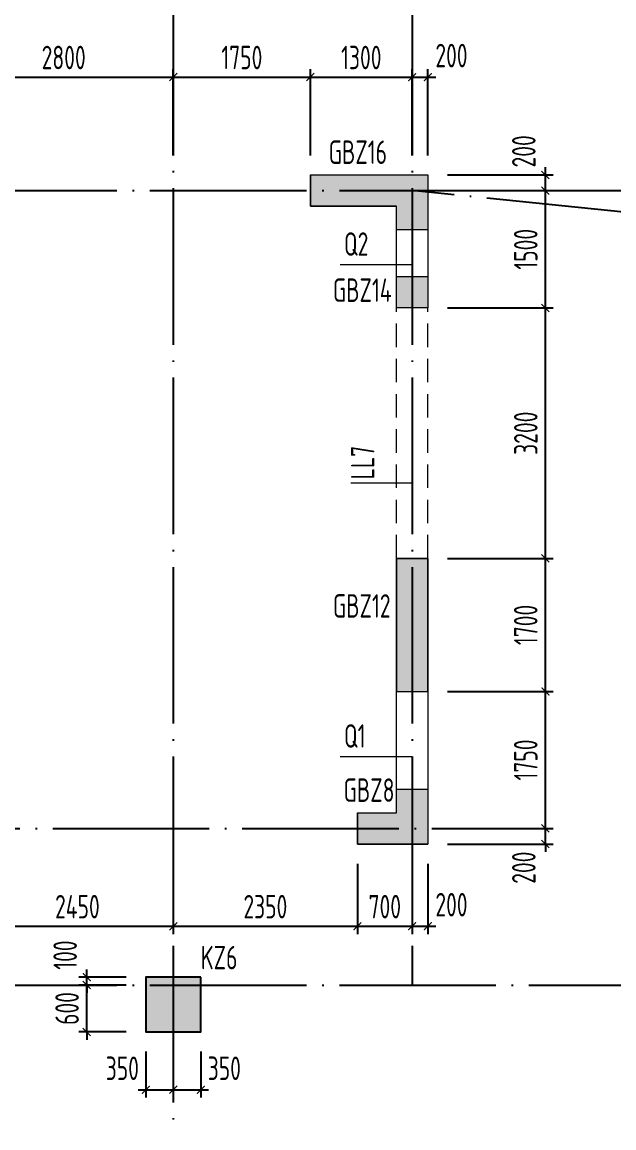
# Model space of a CAD drawing. Header units: millimetres. Extents: x -202076 to 1082610, y -439651 to 179350.
# Drawn here: x 134213 to 141768, y -130906 to -116779 of the extents above; entities that cross this region are included whole.
import ezdxf
from ezdxf.enums import TextEntityAlignment as Align

# ---------------------------------------------------------------- set-up
doc = ezdxf.new("R2010")
doc.units = ezdxf.units.MM
doc.header["$LTSCALE"] = 1000
doc.linetypes.add('DASHED', pattern=[0.75, 0.5, -0.25])
doc.linetypes.add('DOTE', pattern=[2.42, 2, -0.2, 0.02, -0.2])
doc.layers.add('A_AXIS-轴线', color=36, linetype='DOTE')
doc.layers.add('COLU', color=5, linetype='Continuous')
for name, color, linetype, lineweight in [('BEAM', 4, 'DASHED', 0), ('COLU_TEXT', 6, 'Continuous', 0), ('DIM', 3, 'Continuous', 0), ('WALL', 2, 'Continuous', 0), ('墙柱名称编号', 7, 'Continuous', 18), ('墙柱轮廓', 7, 'Continuous', 18), ('墙梁名称编号', 3, 'Continuous', 18), ('墙梁标注引线', 3, 'Continuous', 18), ('墙身名称编号', 3, 'Continuous', 18), ('墙身标注引线', 3, 'Continuous', 18), ('边缘构件填充', 253, 'Continuous', 18)]:
    doc.layers.add(name, color=color, linetype=linetype, lineweight=lineweight)
doc.styles.add('TSSD_Dimension', font='tssdeng.shx', dxfattribs={"width": 0.7, "bigfont": 'hztxt.shx'})
doc.styles.add('TSSD_Rein', font='tssdeng.shx', dxfattribs={"width": 0.7, "bigfont": 'hztxt.shx'})
doc.dimstyles.new('TSSD_100_100', dxfattribs={"dimtxt": 300, "dimasz": 100, "dimexe": 100, "dimexo": 250, "dimgap": 100, "dimtad": 1, "dimdec": 0, "dimzin": 0, "dimdsep": 46, "dimtxsty": 'TSSD_Dimension', "dimblk": 'ARCHTICK', "dimcen": 0, "dimdle": 100, "dimclrt": 7, "dimadec": 0, "dimazin": 0, "dimtfac": 1, "dimtdec": 0, "dimtix": 1, "dimtmove": 2, "dimatfit": 3, "dimfxl": 1, "dimtolj": 1, "dimtzin": 0, "dimarcsym": 0})

# ---------------------------------------------------------------- blocks, each defined once
blk = doc.blocks.new('_ARCHTICK')
at = {"color": 0, "linetype": 'ByBlock', "const_width": 0.15}
blk.add_lwpolyline([(-0.5, -0.5), (0.5, 0.5)], dxfattribs=at)
blk = doc.blocks.new('*D733')
at = {"layer": 'Defpoints', "color": 0, "transparency": 16777216}
for p in [(135037, -129081), (135793, -129081), (135793, -129681)]:
    blk.add_point(p, dxfattribs=at)
at = {"layer": 'DIM', "color": 0, "lineweight": -2, "transparency": 16777216}
for p, q in [((135037, -129081), (135037, -128981)), ((135543, -129081), (134937, -129081)), ((135037, -129681), (135037, -129081)), ((135543, -129681), (134937, -129681)), ((135037, -129681), (135037, -129781))]:
    blk.add_line(p, q, dxfattribs=at)
at = {"layer": 'DIM', "color": 0, "lineweight": -2, "transparency": 16777216, "xscale": 100, "yscale": 100, "zscale": 100}
for p, rotation in [((135037, -129081), 270), ((135037, -129681), 90)]:
    blk.add_blockref('_ARCHTICK', p, dxfattribs=dict(at, rotation=rotation))
at = {"layer": 'DIM', "color": 7, "transparency": 16777216, "insert": (134787, -129381), "char_height": 300, "attachment_point": 5, "rotation": 90, "style": 'TSSD_Dimension'}
blk.add_mtext('\\A1;600', dxfattribs=at)
blk = doc.blocks.new('*D734')
at = {"layer": 'Defpoints', "color": 0, "transparency": 16777216}
for p in [(135037, -128981), (135793, -128981), (135793, -129081)]:
    blk.add_point(p, dxfattribs=at)
at = {"layer": 'DIM', "color": 0, "lineweight": -2, "transparency": 16777216}
for p, q in [((135543, -128981), (134937, -128981)), ((135037, -128981), (135037, -128881)), ((135037, -129081), (135037, -128981)), ((135543, -129081), (134937, -129081)), ((135037, -129081), (135037, -129181))]:
    blk.add_line(p, q, dxfattribs=at)
at = {"layer": 'DIM', "color": 0, "lineweight": -2, "transparency": 16777216, "xscale": 100, "yscale": 100, "zscale": 100}
for p, rotation in [((135037, -128981), 270), ((135037, -129081), 90)]:
    blk.add_blockref('_ARCHTICK', p, dxfattribs=dict(at, rotation=rotation))
at = {"layer": 'DIM', "color": 7, "transparency": 16777216, "insert": (134762, -128699), "char_height": 300, "attachment_point": 5, "rotation": 90, "style": 'TSSD_Dimension'}
blk.add_mtext('\\A1;100', dxfattribs=at)
blk = doc.blocks.new('*D735')
at = {"layer": 'Defpoints', "color": 0, "transparency": 16777216}
for p in [(135793, -129681), (136143, -129681), (136143, -130420)]:
    blk.add_point(p, dxfattribs=at)
at = {"layer": 'DIM', "color": 0, "lineweight": -2, "transparency": 16777216}
for p, q in [((135793, -129931), (135793, -130520)), ((136143, -129931), (136143, -130520)), ((135693, -130420), (136243, -130420))]:
    blk.add_line(p, q, dxfattribs=at)
at = {"layer": 'DIM', "color": 0, "lineweight": -2, "transparency": 16777216, "xscale": 100, "yscale": 100, "zscale": 100, "rotation": 180}
blk.add_blockref('_ARCHTICK', (135793, -130420), dxfattribs=at)
at = {"layer": 'DIM', "color": 0, "lineweight": -2, "transparency": 16777216, "xscale": 100, "yscale": 100, "zscale": 100}
blk.add_blockref('_ARCHTICK', (136143, -130420), dxfattribs=at)
at = {"layer": 'DIM', "color": 7, "transparency": 16777216, "insert": (135492, -130145), "char_height": 300, "attachment_point": 5, "style": 'TSSD_Dimension'}
blk.add_mtext('\\A1;350', dxfattribs=at)
blk = doc.blocks.new('*D736')
at = {"layer": 'Defpoints', "color": 0, "transparency": 16777216}
for p in [(136143, -129681), (136493, -129681), (136493, -130420)]:
    blk.add_point(p, dxfattribs=at)
at = {"layer": 'DIM', "color": 0, "lineweight": -2, "transparency": 16777216}
for p, q in [((136143, -129931), (136143, -130520)), ((136493, -129931), (136493, -130520)), ((136043, -130420), (136593, -130420))]:
    blk.add_line(p, q, dxfattribs=at)
at = {"layer": 'DIM', "color": 0, "lineweight": -2, "transparency": 16777216, "xscale": 100, "yscale": 100, "zscale": 100, "rotation": 180}
blk.add_blockref('_ARCHTICK', (136143, -130420), dxfattribs=at)
at = {"layer": 'DIM', "color": 0, "lineweight": -2, "transparency": 16777216, "xscale": 100, "yscale": 100, "zscale": 100}
blk.add_blockref('_ARCHTICK', (136493, -130420), dxfattribs=at)
at = {"layer": 'DIM', "color": 7, "transparency": 16777216, "insert": (136794, -130145), "char_height": 300, "attachment_point": 5, "style": 'TSSD_Dimension'}
blk.add_mtext('\\A1;350', dxfattribs=at)
blk = doc.blocks.new('*D767')
at = {"layer": 'Defpoints', "color": 0, "transparency": 16777216}
for p in [(133693, -127281), (136143, -127281), (136143, -128330)]:
    blk.add_point(p, dxfattribs=at)
at = {"layer": 'DIM', "color": 0, "lineweight": -2, "transparency": 16777216}
for p, q in [((133693, -127531), (133693, -128430)), ((136143, -127531), (136143, -128430)), ((133593, -128330), (136243, -128330))]:
    blk.add_line(p, q, dxfattribs=at)
at = {"layer": 'DIM', "color": 0, "lineweight": -2, "transparency": 16777216, "xscale": 100, "yscale": 100, "zscale": 100, "rotation": 180}
blk.add_blockref('_ARCHTICK', (133693, -128330), dxfattribs=at)
at = {"layer": 'DIM', "color": 0, "lineweight": -2, "transparency": 16777216, "xscale": 100, "yscale": 100, "zscale": 100}
blk.add_blockref('_ARCHTICK', (136143, -128330), dxfattribs=at)
at = {"layer": 'DIM', "color": 7, "transparency": 16777216, "insert": (134918, -128080), "char_height": 300, "attachment_point": 5, "style": 'TSSD_Dimension'}
blk.add_mtext('\\A1;2450', dxfattribs=at)
blk = doc.blocks.new('*D768')
at = {"layer": 'Defpoints', "color": 0, "transparency": 16777216}
for p in [(138493, -127281), (139193, -127281), (139193, -128330)]:
    blk.add_point(p, dxfattribs=at)
at = {"layer": 'DIM', "color": 0, "lineweight": -2, "transparency": 16777216}
for p, q in [((138493, -127531), (138493, -128430)), ((139193, -127531), (139193, -128430)), ((138393, -128330), (139293, -128330))]:
    blk.add_line(p, q, dxfattribs=at)
at = {"layer": 'DIM', "color": 0, "lineweight": -2, "transparency": 16777216, "xscale": 100, "yscale": 100, "zscale": 100, "rotation": 180}
blk.add_blockref('_ARCHTICK', (138493, -128330), dxfattribs=at)
at = {"layer": 'DIM', "color": 0, "lineweight": -2, "transparency": 16777216, "xscale": 100, "yscale": 100, "zscale": 100}
blk.add_blockref('_ARCHTICK', (139193, -128330), dxfattribs=at)
at = {"layer": 'DIM', "color": 7, "transparency": 16777216, "insert": (138843, -128080), "char_height": 300, "attachment_point": 5, "style": 'TSSD_Dimension'}
blk.add_mtext('\\A1;700', dxfattribs=at)
blk = doc.blocks.new('*D769')
at = {"layer": 'Defpoints', "color": 0, "transparency": 16777216}
for p in [(139193, -127281), (139393, -127281), (139393, -128330)]:
    blk.add_point(p, dxfattribs=at)
at = {"layer": 'DIM', "color": 0, "lineweight": -2, "transparency": 16777216}
for p, q in [((139193, -127531), (139193, -128430)), ((139393, -127531), (139393, -128430)), ((139093, -128330), (139493, -128330))]:
    blk.add_line(p, q, dxfattribs=at)
at = {"layer": 'DIM', "color": 0, "lineweight": -2, "transparency": 16777216, "xscale": 100, "yscale": 100, "zscale": 100, "rotation": 180}
blk.add_blockref('_ARCHTICK', (139193, -128330), dxfattribs=at)
at = {"layer": 'DIM', "color": 0, "lineweight": -2, "transparency": 16777216, "xscale": 100, "yscale": 100, "zscale": 100}
blk.add_blockref('_ARCHTICK', (139393, -128330), dxfattribs=at)
at = {"layer": 'DIM', "color": 7, "transparency": 16777216, "insert": (139694, -128055), "char_height": 300, "attachment_point": 5, "style": 'TSSD_Dimension'}
blk.add_mtext('\\A1;200', dxfattribs=at)
blk = doc.blocks.new('*D777')
at = {"layer": 'Defpoints', "color": 0, "transparency": 16777216}
for p in [(139393, -127081), (140893, -127081), (139393, -127281)]:
    blk.add_point(p, dxfattribs=at)
at = {"layer": 'DIM', "color": 0, "lineweight": -2, "transparency": 16777216}
for p, q in [((140893, -127081), (140893, -126981)), ((139643, -127081), (140993, -127081)), ((140893, -127281), (140893, -127081)), ((139643, -127281), (140993, -127281)), ((140893, -127281), (140893, -127381))]:
    blk.add_line(p, q, dxfattribs=at)
at = {"layer": 'DIM', "color": 0, "lineweight": -2, "transparency": 16777216, "xscale": 100, "yscale": 100, "zscale": 100}
for p, rotation in [((140893, -127081), 270), ((140893, -127281), 90)]:
    blk.add_blockref('_ARCHTICK', p, dxfattribs=dict(at, rotation=rotation))
at = {"layer": 'DIM', "color": 7, "transparency": 16777216, "insert": (140618, -127582), "char_height": 300, "attachment_point": 5, "rotation": 90, "style": 'TSSD_Dimension'}
blk.add_mtext('\\A1;200', dxfattribs=at)
blk = doc.blocks.new('*D778')
at = {"layer": 'Defpoints', "color": 0, "transparency": 16777216}
for p in [(139393, -125331), (140893, -125331), (139393, -127081)]:
    blk.add_point(p, dxfattribs=at)
at = {"layer": 'DIM', "color": 0, "lineweight": -2, "transparency": 16777216}
for p, q in [((140893, -127181), (140893, -125231)), ((139643, -125331), (140993, -125331)), ((139643, -127081), (140993, -127081))]:
    blk.add_line(p, q, dxfattribs=at)
at = {"layer": 'DIM', "color": 0, "lineweight": -2, "transparency": 16777216, "xscale": 100, "yscale": 100, "zscale": 100}
for p, rotation in [((140893, -125331), 90), ((140893, -127081), 270)]:
    blk.add_blockref('_ARCHTICK', p, dxfattribs=dict(at, rotation=rotation))
at = {"layer": 'DIM', "color": 7, "transparency": 16777216, "insert": (140643, -126206), "char_height": 300, "attachment_point": 5, "rotation": 90, "style": 'TSSD_Dimension'}
blk.add_mtext('\\A1;1750', dxfattribs=at)
blk = doc.blocks.new('*D779')
at = {"layer": 'Defpoints', "color": 0, "transparency": 16777216}
for p in [(139393, -123631), (140893, -123631), (139393, -125331)]:
    blk.add_point(p, dxfattribs=at)
at = {"layer": 'DIM', "color": 0, "lineweight": -2, "transparency": 16777216}
for p, q in [((140893, -125431), (140893, -123531)), ((139643, -123631), (140993, -123631)), ((139643, -125331), (140993, -125331))]:
    blk.add_line(p, q, dxfattribs=at)
at = {"layer": 'DIM', "color": 0, "lineweight": -2, "transparency": 16777216, "xscale": 100, "yscale": 100, "zscale": 100}
for p, rotation in [((140893, -123631), 90), ((140893, -125331), 270)]:
    blk.add_blockref('_ARCHTICK', p, dxfattribs=dict(at, rotation=rotation))
at = {"layer": 'DIM', "color": 7, "transparency": 16777216, "insert": (140643, -124481), "char_height": 300, "attachment_point": 5, "rotation": 90, "style": 'TSSD_Dimension'}
blk.add_mtext('\\A1;1700', dxfattribs=at)
blk = doc.blocks.new('*D780')
at = {"layer": 'Defpoints', "color": 0, "transparency": 16777216}
for p in [(139393, -120431), (140893, -120431), (139393, -123631)]:
    blk.add_point(p, dxfattribs=at)
at = {"layer": 'DIM', "color": 0, "lineweight": -2, "transparency": 16777216}
for p, q in [((140893, -123731), (140893, -120331)), ((139643, -120431), (140993, -120431)), ((139643, -123631), (140993, -123631))]:
    blk.add_line(p, q, dxfattribs=at)
at = {"layer": 'DIM', "color": 0, "lineweight": -2, "transparency": 16777216, "xscale": 100, "yscale": 100, "zscale": 100}
for p, rotation in [((140893, -120431), 90), ((140893, -123631), 270)]:
    blk.add_blockref('_ARCHTICK', p, dxfattribs=dict(at, rotation=rotation))
at = {"layer": 'DIM', "color": 7, "transparency": 16777216, "insert": (140643, -122031), "char_height": 300, "attachment_point": 5, "rotation": 90, "style": 'TSSD_Dimension'}
blk.add_mtext('\\A1;3200', dxfattribs=at)
blk = doc.blocks.new('*D781')
at = {"layer": 'Defpoints', "color": 0, "transparency": 16777216}
for p in [(139393, -118931), (140893, -118931), (139393, -120431)]:
    blk.add_point(p, dxfattribs=at)
at = {"layer": 'DIM', "color": 0, "lineweight": -2, "transparency": 16777216}
for p, q in [((139643, -118931), (140993, -118931)), ((140893, -120531), (140893, -118831)), ((139643, -120431), (140993, -120431))]:
    blk.add_line(p, q, dxfattribs=at)
at = {"layer": 'DIM', "color": 0, "lineweight": -2, "transparency": 16777216, "xscale": 100, "yscale": 100, "zscale": 100}
for p, rotation in [((140893, -118931), 90), ((140893, -120431), 270)]:
    blk.add_blockref('_ARCHTICK', p, dxfattribs=dict(at, rotation=rotation))
at = {"layer": 'DIM', "color": 7, "transparency": 16777216, "insert": (140643, -119681), "char_height": 300, "attachment_point": 5, "rotation": 90, "style": 'TSSD_Dimension'}
blk.add_mtext('\\A1;1500', dxfattribs=at)
blk = doc.blocks.new('*D794')
at = {"layer": 'Defpoints', "color": 0, "transparency": 16777216}
for p in [(136143, -117481), (133343, -118731), (136143, -118731)]:
    blk.add_point(p, dxfattribs=at)
at = {"layer": 'DIM', "color": 0, "lineweight": -2, "transparency": 16777216}
for p, q in [((133343, -118481), (133343, -117381)), ((136143, -118481), (136143, -117381)), ((133243, -117481), (136243, -117481))]:
    blk.add_line(p, q, dxfattribs=at)
at = {"layer": 'DIM', "color": 0, "lineweight": -2, "transparency": 16777216, "xscale": 100, "yscale": 100, "zscale": 100, "rotation": 180}
blk.add_blockref('_ARCHTICK', (133343, -117481), dxfattribs=at)
at = {"layer": 'DIM', "color": 0, "lineweight": -2, "transparency": 16777216, "xscale": 100, "yscale": 100, "zscale": 100}
blk.add_blockref('_ARCHTICK', (136143, -117481), dxfattribs=at)
at = {"layer": 'DIM', "color": 7, "transparency": 16777216, "insert": (134743, -117231), "char_height": 300, "attachment_point": 5, "style": 'TSSD_Dimension'}
blk.add_mtext('\\A1;2800', dxfattribs=at)
blk = doc.blocks.new('*D795')
at = {"layer": 'Defpoints', "color": 0, "transparency": 16777216}
for p in [(137893, -117481), (136143, -118731), (137893, -118731)]:
    blk.add_point(p, dxfattribs=at)
at = {"layer": 'DIM', "color": 0, "lineweight": -2, "transparency": 16777216}
for p, q in [((136143, -118481), (136143, -117381)), ((137893, -118481), (137893, -117381)), ((136043, -117481), (137993, -117481))]:
    blk.add_line(p, q, dxfattribs=at)
at = {"layer": 'DIM', "color": 0, "lineweight": -2, "transparency": 16777216, "xscale": 100, "yscale": 100, "zscale": 100, "rotation": 180}
blk.add_blockref('_ARCHTICK', (136143, -117481), dxfattribs=at)
at = {"layer": 'DIM', "color": 0, "lineweight": -2, "transparency": 16777216, "xscale": 100, "yscale": 100, "zscale": 100}
blk.add_blockref('_ARCHTICK', (137893, -117481), dxfattribs=at)
at = {"layer": 'DIM', "color": 7, "transparency": 16777216, "insert": (137018, -117231), "char_height": 300, "attachment_point": 5, "style": 'TSSD_Dimension'}
blk.add_mtext('\\A1;1750', dxfattribs=at)
blk = doc.blocks.new('*D796')
at = {"layer": 'Defpoints', "color": 0, "transparency": 16777216}
for p in [(139193, -117481), (137893, -118731), (139193, -118731)]:
    blk.add_point(p, dxfattribs=at)
at = {"layer": 'DIM', "color": 0, "lineweight": -2, "transparency": 16777216}
for p, q in [((137893, -118481), (137893, -117381)), ((139193, -118481), (139193, -117381)), ((137793, -117481), (139293, -117481))]:
    blk.add_line(p, q, dxfattribs=at)
at = {"layer": 'DIM', "color": 0, "lineweight": -2, "transparency": 16777216, "xscale": 100, "yscale": 100, "zscale": 100, "rotation": 180}
blk.add_blockref('_ARCHTICK', (137893, -117481), dxfattribs=at)
at = {"layer": 'DIM', "color": 0, "lineweight": -2, "transparency": 16777216, "xscale": 100, "yscale": 100, "zscale": 100}
blk.add_blockref('_ARCHTICK', (139193, -117481), dxfattribs=at)
at = {"layer": 'DIM', "color": 7, "transparency": 16777216, "insert": (138543, -117231), "char_height": 300, "attachment_point": 5, "style": 'TSSD_Dimension'}
blk.add_mtext('\\A1;1300', dxfattribs=at)
blk = doc.blocks.new('*D797')
at = {"layer": 'Defpoints', "color": 0, "transparency": 16777216}
for p in [(139393, -117481), (139193, -118731), (139393, -118731)]:
    blk.add_point(p, dxfattribs=at)
at = {"layer": 'DIM', "color": 0, "lineweight": -2, "transparency": 16777216}
for p, q in [((139193, -118481), (139193, -117381)), ((139393, -118481), (139393, -117381)), ((139093, -117481), (139493, -117481))]:
    blk.add_line(p, q, dxfattribs=at)
at = {"layer": 'DIM', "color": 0, "lineweight": -2, "transparency": 16777216, "xscale": 100, "yscale": 100, "zscale": 100, "rotation": 180}
blk.add_blockref('_ARCHTICK', (139193, -117481), dxfattribs=at)
at = {"layer": 'DIM', "color": 0, "lineweight": -2, "transparency": 16777216, "xscale": 100, "yscale": 100, "zscale": 100}
blk.add_blockref('_ARCHTICK', (139393, -117481), dxfattribs=at)
at = {"layer": 'DIM', "color": 7, "transparency": 16777216, "insert": (139694, -117206), "char_height": 300, "attachment_point": 5, "style": 'TSSD_Dimension'}
blk.add_mtext('\\A1;200', dxfattribs=at)
blk = doc.blocks.new('*D853')
at = {"layer": 'Defpoints', "color": 0, "transparency": 16777216}
for p in [(136143, -127281), (138493, -127281), (138493, -128330)]:
    blk.add_point(p, dxfattribs=at)
at = {"layer": 'DIM', "color": 0, "lineweight": -2, "transparency": 16777216}
for p, q in [((136143, -127531), (136143, -128430)), ((138493, -127531), (138493, -128430)), ((136043, -128330), (138593, -128330))]:
    blk.add_line(p, q, dxfattribs=at)
at = {"layer": 'DIM', "color": 0, "lineweight": -2, "transparency": 16777216, "xscale": 100, "yscale": 100, "zscale": 100, "rotation": 180}
blk.add_blockref('_ARCHTICK', (136143, -128330), dxfattribs=at)
at = {"layer": 'DIM', "color": 0, "lineweight": -2, "transparency": 16777216, "xscale": 100, "yscale": 100, "zscale": 100}
blk.add_blockref('_ARCHTICK', (138493, -128330), dxfattribs=at)
at = {"layer": 'DIM', "color": 7, "transparency": 16777216, "insert": (137318, -128080), "char_height": 300, "attachment_point": 5, "style": 'TSSD_Dimension'}
blk.add_mtext('\\A1;2350', dxfattribs=at)
blk = doc.blocks.new('*D855')
at = {"layer": 'Defpoints', "color": 0, "transparency": 16777216}
for p in [(139393, -118731), (140893, -118731), (139393, -118931)]:
    blk.add_point(p, dxfattribs=at)
at = {"layer": 'DIM', "color": 0, "lineweight": -2, "transparency": 16777216}
for p, q in [((140893, -119031), (140893, -118631)), ((139643, -118731), (140993, -118731)), ((139643, -118931), (140993, -118931))]:
    blk.add_line(p, q, dxfattribs=at)
at = {"layer": 'DIM', "color": 0, "lineweight": -2, "transparency": 16777216, "xscale": 100, "yscale": 100, "zscale": 100}
for p, rotation in [((140893, -118731), 90), ((140893, -118931), 270)]:
    blk.add_blockref('_ARCHTICK', p, dxfattribs=dict(at, rotation=rotation))
at = {"layer": 'DIM', "color": 7, "transparency": 16777216, "insert": (140618, -118430), "char_height": 300, "attachment_point": 5, "rotation": 90, "style": 'TSSD_Dimension'}
blk.add_mtext('\\A1;200', dxfattribs=at)

msp = doc.modelspace()

# ---------------------------------------------------------------- hatches: boundary and pattern name
at = {"layer": '边缘构件填充'}
h = msp.add_hatch(color=256, dxfattribs=at)
h.dxf.hatch_style = 1
h.paths.add_polyline_path([(137892.7, -118731), (137892.7, -119131), (138992.7, -119131), (138992.7, -119431), (139392.7, -119431), (139392.7, -118731)])
h.paths.add_polyline_path([(137892.7, -118731), (137892.7, -119131)], flags=17)
h.paths.add_polyline_path([(138992.7, -119131), (137892.7, -119131)], flags=17)
h = msp.add_hatch(color=256, dxfattribs=at)
h.dxf.hatch_style = 1
h.paths.add_polyline_path([(138992.7, -120431), (138992.7, -120031), (139392.7, -120031), (139392.7, -120431)])
h = msp.add_hatch(color=256, dxfattribs=at)
h.dxf.hatch_style = 1
h.paths.add_polyline_path([(139392.7, -123631), (138992.7, -123631), (138992.7, -125331), (139392.7, -125331)])
h = msp.add_hatch(color=256, dxfattribs=at)
h.dxf.hatch_style = 1
h.paths.add_polyline_path([(138992.7, -126881), (138492.7, -126881), (138492.7, -127281), (139392.7, -127281), (139392.7, -126581), (138992.7, -126581)])
h = msp.add_hatch(color=256, dxfattribs=at)
h.dxf.hatch_style = 1
h.paths.add_polyline_path([(136492.7, -128981), (135792.7, -128981), (135792.7, -129681), (136492.7, -129681)])

# ---------------------------------------------------------------- linework, layer by layer
at = {"layer": 'A_AXIS-轴线'}
for p, q in [((136142.7, -116481), (136142.7, -141681)), ((139192.7, -116481), (139192.7, -129081)), ((144542.7, -119481), (139192.7, -118931)), ((115242.7, -127081), (140192.7, -127081))]:
    msp.add_line(p, q, dxfattribs=at)
for points in [[(99542.7, -118931), (155943, -118931)], [(99542.7, -129081), (155943, -129081)]]:
    msp.add_lwpolyline(points, dxfattribs=at)
at = {"layer": 'BEAM', "ltscale": 0.6}
for p, q in [((138992.7, -123631), (138992.7, -120431)), ((139392.7, -123631), (139392.7, -120431))]:
    msp.add_line(p, q, dxfattribs=at)
at = {"layer": 'COLU'}
msp.add_lwpolyline([(136492.7, -128981), (135792.7, -128981), (135792.7, -129681), (136492.7, -129681)], close=True, dxfattribs=at)
at = {"layer": 'WALL'}
for points in [[(137892.7, -118731), (139392.7, -118731), (139392.7, -120431), (138992.7, -120431), (138992.7, -119131), (137892.7, -119131), (137892.7, -118731), (139392.7, -118731)], [(138492.7, -126881), (138492.7, -127281), (138492.7, -126881), (138992.7, -126881), (138992.7, -123631), (139392.7, -123631), (139392.7, -127281), (138492.7, -127281), (139392.7, -127281)]]:
    msp.add_lwpolyline(points, dxfattribs=at)
at = {"layer": '墙柱轮廓'}
for points in [[(137892.7, -118731), (137892.7, -119131), (137892.7, -118731), (139392.7, -118731), (139392.7, -119431), (138992.7, -119431), (138992.7, -119131), (137892.7, -119131), (138992.7, -119131)], [(138992.7, -120431), (138992.7, -120031), (139392.7, -120031), (139392.7, -120431), (138992.7, -120431)], [(138992.7, -125331), (138992.7, -123631), (138992.7, -125331), (139392.7, -125331), (139392.7, -123631), (138992.7, -123631), (139392.7, -123631)], [(138492.7, -126881), (138492.7, -127281), (138492.7, -126881), (138992.7, -126881), (138992.7, -126581), (139392.7, -126581), (139392.7, -127281), (138492.7, -127281), (139392.7, -127281)]]:
    msp.add_lwpolyline(points, dxfattribs=at)
at = {"layer": '墙梁标注引线'}
msp.add_line((139192.7, -122671), (138410.2, -122671), dxfattribs=at)
at = {"layer": '墙身标注引线'}
for p, q in [((139192.7, -119881), (138271.5, -119881)), ((139192.7, -126166), (138271.5, -126166))]:
    msp.add_line(p, q, dxfattribs=at)

# ---------------------------------------------------------------- texts
at = {"layer": 'COLU_TEXT', "linetype": 'Continuous', "style": 'TSSD_Rein', "width": 0.7}
msp.add_text('KZ6', height=300, dxfattribs=at).set_placement((136492.7, -128881))
at = {"layer": '墙柱名称编号', "color": 2, "linetype": 'Continuous', "style": 'TSSD_Rein', "width": 0.7}
for s, p in [('GBZ16', (138126.5, -118681)), ('GBZ8', (138316.8, -126831))]:
    msp.add_text(s, height=300, dxfattribs=at).set_placement(p, align=Align.BOTTOM_LEFT)
for s, p in [('GBZ14', (138180.2, -120053.6)), ('GBZ12', (138180.2, -124087.6))]:
    msp.add_text(s, height=300, dxfattribs=at).set_placement(p, align=Align.TOP_LEFT)
at = {"layer": '墙梁名称编号', "linetype": 'Continuous', "style": 'TSSD_Rein', "width": 0.7}
msp.add_text('LL7', height=300, rotation=90, dxfattribs=at).set_placement((138410.2, -122621), align=Align.TOP_LEFT)
at = {"layer": '墙身名称编号', "linetype": 'Continuous', "style": 'TSSD_Rein', "width": 0.7}
for s, p in [('Q2', (138321.5, -119854.3)), ('Q1', (138321.5, -126139.3))]:
    msp.add_text(s, height=300, dxfattribs=at).set_placement(p, align=Align.BOTTOM_LEFT)

# ---------------------------------------------------------------- dimensions: what is measured, and where the dimension line sits
at = {"layer": 'DIM'}
for base, p1, p2, picture, middle in [((136142.7, -117481), (133342.7, -118731), (136142.7, -118731), '*D794', (134742.7, -117231)), ((137892.7, -117481), (136142.7, -118731), (137892.7, -118731), '*D795', (137017.7, -117231)), ((139192.7, -117481), (137892.7, -118731), (139192.7, -118731), '*D796', (138542.7, -117231)), ((136142.7, -128330.1), (133692.7, -127281), (136142.7, -127281), '*D767', (134917.7, -128080.1)), ((138492.7, -128330.1), (136142.7, -127281), (138492.7, -127281), '*D853', (137317.7, -128080.1)), ((139192.7, -128330.1), (138492.7, -127281), (139192.7, -127281), '*D768', (138842.7, -128080.1))]:
    dim = msp.add_linear_dim(base=base, p1=p1, p2=p2, dimstyle='TSSD_100_100', dxfattribs=at)
    dim.commit()
    dim.dimension.update_dxf_attribs({"geometry": picture, "text_midpoint": middle})
for base, p1, p2, picture, middle in [((139392.7, -117481), (139192.7, -118731), (139392.7, -118731), '*D797', (139693.7, -117206)), ((139392.7, -128330.1), (139192.7, -127281), (139392.7, -127281), '*D769', (139693.7, -128055.1)), ((136142.7, -130420.5), (135792.7, -129681), (136142.7, -129681), '*D735', (135491.6, -130145.5)), ((136492.7, -130420.5), (136142.7, -129681), (136492.7, -129681), '*D736', (136793.7, -130145.5))]:
    dim = msp.add_linear_dim(base=base, p1=p1, p2=p2, dimstyle='TSSD_100_100', dxfattribs=at)
    dim.commit()
    dim.dimension.update_dxf_attribs({"geometry": picture, "text_midpoint": middle, "dimtype": 160})
for base, p1, p2, picture, middle in [((140892.7, -118731), (139392.7, -118931), (139392.7, -118731), '*D855', (140617.7, -118429.9)), ((140892.7, -127081), (139392.7, -127281), (139392.7, -127081), '*D777', (140617.7, -127582.1)), ((135037.4, -128981), (135792.7, -129081), (135792.7, -128981), '*D734', (134762.4, -128698.8))]:
    dim = msp.add_linear_dim(base=base, p1=p1, p2=p2, angle=90, dimstyle='TSSD_100_100', dxfattribs=at)
    dim.commit()
    dim.dimension.update_dxf_attribs({"geometry": picture, "text_midpoint": middle, "dimtype": 160})
for base, p1, p2, picture, middle in [((140892.7, -118931), (139392.7, -120431), (139392.7, -118931), '*D781', (140642.7, -119681)), ((140892.7, -120431), (139392.7, -123631), (139392.7, -120431), '*D780', (140642.7, -122031)), ((140892.7, -123631), (139392.7, -125331), (139392.7, -123631), '*D779', (140642.7, -124481)), ((140892.7, -125331), (139392.7, -127081), (139392.7, -125331), '*D778', (140642.7, -126206)), ((135037.4, -129081), (135792.7, -129681), (135792.7, -129081), '*D733', (134787.4, -129381))]:
    dim = msp.add_linear_dim(base=base, p1=p1, p2=p2, angle=90, dimstyle='TSSD_100_100', dxfattribs=at)
    dim.commit()
    dim.dimension.update_dxf_attribs({"geometry": picture, "text_midpoint": middle})

doc.saveas('drawing.dxf')
